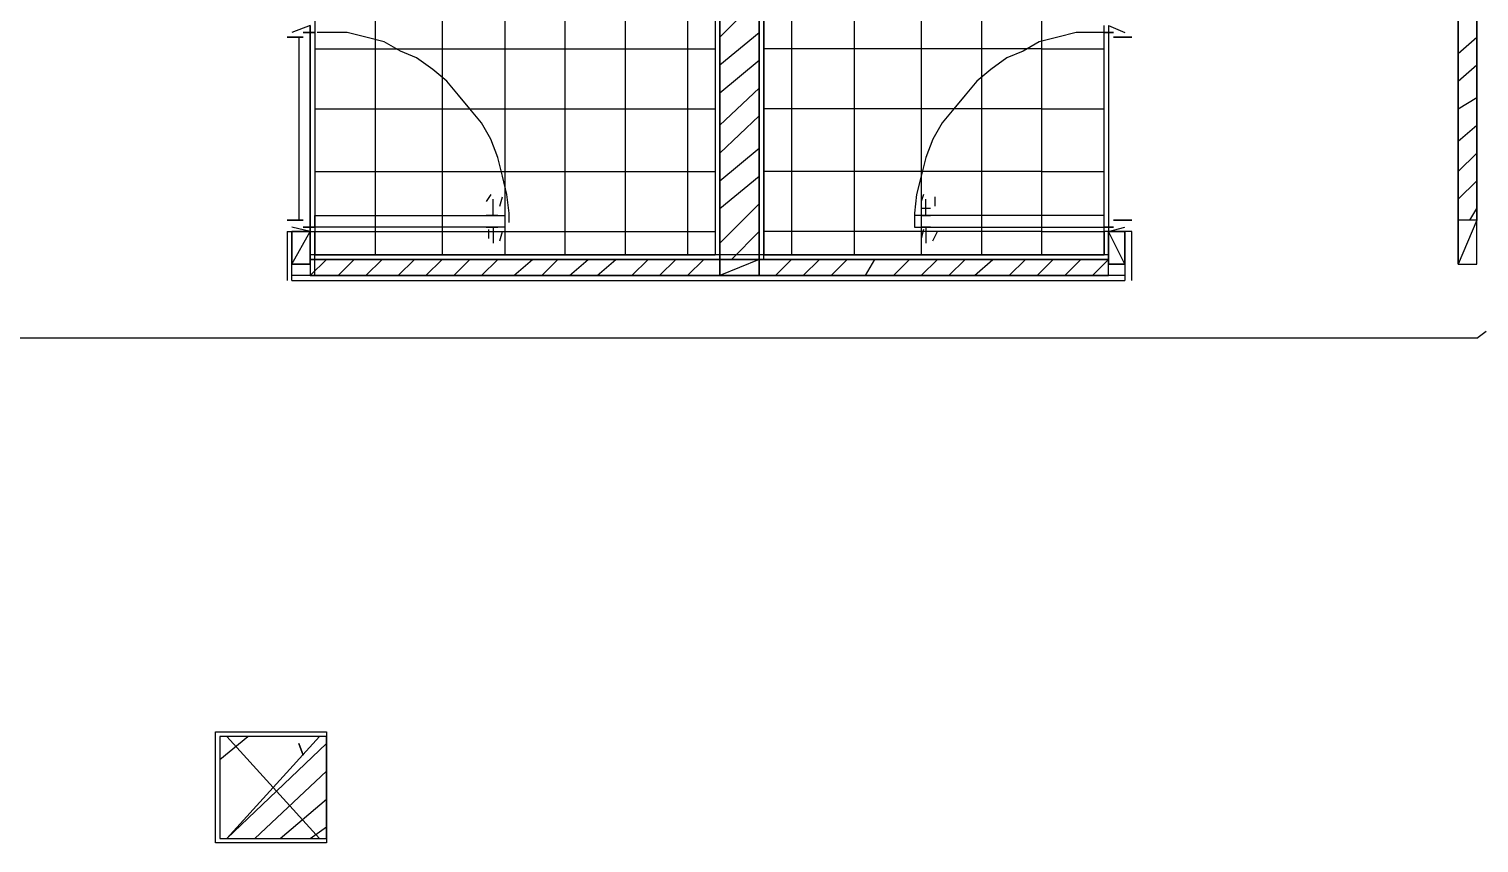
# Model space of a CAD drawing. Header units: millimetres. Extents: x 5 to 415, y 48 to 251.
# Drawn here: x 366.16 to 377.21, y 224.54 to 230.74 of the extents above; entities that cross this region are included whole.
import ezdxf

# ---------------------------------------------------------------- set-up
doc = ezdxf.new("R2010")
doc.units = ezdxf.units.MM
doc.layers.add('P', color=7, linetype='Continuous')

msp = doc.modelspace()

# ---------------------------------------------------------------- linework, layer by layer
at = {"layer": 'P'}
for points in [[(368.794, 237.155), (368.794, 229.023)], [(369.305, 237.155), (369.305, 229.023)], [(369.782, 237.155), (369.782, 229.023)], [(370.24, 237.155), (370.24, 229.023)], [(371.387, 237.155), (371.387, 229.023)], [(371.422, 229.023), (371.422, 237.155)], [(371.757, 229.023), (371.757, 237.155)], [(371.757, 237.155), (371.757, 229.023)], [(372.957, 237.155), (372.957, 229.023)], [(373.415, 237.155), (373.415, 229.023)], [(377.19, 237.155), (377.19, 229.288)], [(371.422, 228.988), (371.422, 236.696)], [(371.422, 236.696), (371.422, 228.988)], [(371.722, 236.696), (371.722, 228.988)], [(371.757, 228.988), (371.757, 236.696)], [(373.874, 236.608), (373.874, 229.023)], [(368.335, 233.892), (368.335, 229.023)], [(370.699, 232.974), (370.699, 229.023)], [(371.175, 232.974), (371.175, 229.023)], [(371.969, 232.974), (371.969, 229.023)], [(372.445, 232.974), (372.445, 229.023)], [(371.422, 232.675), (371.422, 228.988)], [(371.722, 228.988), (371.722, 232.675)], [(368.335, 231.069), (368.335, 229.023)], [(371.422, 230.681), (371.722, 230.981)], [(377.049, 228.953), (377.049, 230.893)], [(377.049, 230.893), (377.049, 228.953)], [(368.3, 230.77), (368.159, 230.717)], [(368.3, 229.2), (368.3, 230.77)], [(368.3, 230.77), (368.3, 229.2)], [(368.335, 230.77), (368.335, 229.2)], [(374.35, 229.2), (374.35, 230.77)], [(374.385, 230.77), (374.385, 229.2)], [(374.385, 230.77), (374.509, 230.717)], [(377.049, 230.805), (377.049, 228.953)], [(377.19, 229.288), (377.19, 230.805)], [(368.247, 230.681), (368.124, 230.681)], [(368.124, 230.681), (368.247, 230.681)], [(368.212, 230.681), (368.212, 229.288)], [(368.335, 230.717), (368.247, 230.717)], [(368.247, 230.717), (368.335, 230.717)], [(368.423, 230.717), (368.353, 230.717)], [(368.582, 230.717), (368.423, 230.717)], [(368.723, 230.681), (368.582, 230.717)], [(368.864, 230.646), (368.723, 230.681)], [(368.988, 230.576), (368.864, 230.646)], [(371.422, 230.47), (371.722, 230.717)], [(373.856, 230.646), (373.733, 230.576)], [(373.997, 230.681), (373.856, 230.646)], [(374.138, 230.717), (373.997, 230.681)], [(374.297, 230.717), (374.138, 230.717)], [(374.368, 230.717), (374.297, 230.717)], [(374.35, 230.717), (374.421, 230.717)], [(374.421, 230.717), (374.35, 230.717)], [(374.421, 230.681), (374.562, 230.681)], [(374.562, 230.681), (374.421, 230.681)], [(377.049, 230.558), (377.19, 230.681)], [(368.335, 230.593), (369.27, 230.593)], [(369.111, 230.523), (368.988, 230.576)], [(369.27, 230.593), (371.387, 230.593)], [(373.874, 230.593), (371.757, 230.593)], [(373.733, 230.576), (373.609, 230.523)], [(373.874, 230.593), (374.35, 230.593)], [(369.235, 230.434), (369.111, 230.523)], [(369.341, 230.346), (369.235, 230.434)], [(371.422, 230.258), (371.722, 230.505)], [(373.486, 230.434), (373.38, 230.346)], [(373.609, 230.523), (373.486, 230.434)], [(377.049, 230.346), (377.19, 230.47)], [(369.429, 230.24), (369.341, 230.346)], [(373.38, 230.346), (373.292, 230.24)], [(369.517, 230.135), (369.429, 230.24)], [(371.422, 230.011), (371.722, 230.293)], [(373.292, 230.24), (373.204, 230.135)], [(377.049, 230.135), (377.19, 230.223)], [(368.335, 230.135), (369.27, 230.135)], [(369.27, 230.135), (371.387, 230.135)], [(369.605, 230.029), (369.517, 230.135)], [(371.422, 229.799), (371.722, 230.082)], [(373.874, 230.135), (371.757, 230.135)], [(373.204, 230.135), (373.115, 230.029)], [(373.874, 230.135), (374.35, 230.135)], [(369.676, 229.905), (369.605, 230.029)], [(373.115, 230.029), (373.045, 229.905)], [(377.049, 229.888), (377.19, 230.011)], [(369.729, 229.764), (369.676, 229.905)], [(373.045, 229.905), (372.992, 229.764)], [(369.764, 229.623), (369.729, 229.764)], [(371.422, 229.588), (371.722, 229.835)], [(372.992, 229.764), (372.957, 229.623)], [(377.049, 229.658), (377.19, 229.799)], [(368.335, 229.658), (369.27, 229.658)], [(369.27, 229.658), (371.387, 229.658)], [(373.874, 229.658), (371.757, 229.658)], [(373.874, 229.658), (374.35, 229.658)], [(369.799, 229.482), (369.764, 229.623)], [(371.422, 229.376), (371.722, 229.623)], [(372.957, 229.623), (372.921, 229.482)], [(377.049, 229.447), (377.19, 229.588)], [(369.676, 229.482), (369.641, 229.429)], [(369.693, 229.323), (369.693, 229.447)], [(369.746, 229.394), (369.764, 229.464)], [(369.817, 229.341), (369.799, 229.482)], [(372.921, 229.482), (372.904, 229.341)], [(372.974, 229.482), (372.957, 229.429)], [(372.992, 229.323), (372.992, 229.447)], [(373.063, 229.394), (373.063, 229.464)], [(368.335, 229.323), (369.782, 229.323)], [(368.335, 229.235), (368.335, 229.323)], [(369.641, 229.323), (369.729, 229.323)], [(369.729, 229.323), (369.641, 229.323)], [(369.782, 229.323), (369.782, 229.235)], [(369.817, 229.27), (369.817, 229.341)], [(371.422, 229.112), (371.722, 229.411)], [(372.904, 229.341), (372.904, 229.27)], [(374.35, 229.323), (372.904, 229.323)], [(372.904, 229.323), (372.904, 229.235)], [(373.027, 229.376), (372.957, 229.376)], [(373.027, 229.376), (372.957, 229.376)], [(373.027, 229.323), (372.957, 229.323)], [(372.957, 229.323), (373.027, 229.323)], [(374.35, 229.235), (374.35, 229.323)], [(377.137, 229.288), (377.19, 229.376)], [(368.247, 229.288), (368.124, 229.288)], [(368.124, 229.288), (368.247, 229.288)], [(368.124, 229.2), (368.335, 229.2)], [(368.124, 229.2), (368.3, 229.2)], [(368.124, 229.2), (368.124, 228.829)], [(368.3, 229.2), (368.159, 229.235)], [(368.159, 228.953), (368.159, 229.2)], [(368.159, 229.2), (368.3, 229.2)], [(368.159, 228.953), (368.3, 229.2)], [(368.3, 229.2), (368.159, 229.2)], [(368.159, 229.2), (368.159, 228.953)], [(368.3, 229.2), (368.159, 229.2)], [(368.159, 228.953), (368.159, 229.2)], [(368.159, 228.829), (368.159, 229.2)], [(368.335, 229.235), (368.247, 229.235)], [(368.247, 229.235), (368.335, 229.235)], [(368.3, 229.2), (368.3, 228.953)], [(368.3, 228.953), (368.3, 229.2)], [(368.3, 229.2), (368.3, 228.953)], [(368.3, 229.2), (368.3, 228.865)], [(369.782, 229.235), (368.335, 229.235)], [(368.335, 229.2), (369.27, 229.2)], [(368.335, 228.865), (368.335, 229.2)], [(369.27, 229.2), (371.387, 229.2)], [(369.641, 229.235), (369.729, 229.235)], [(369.729, 229.235), (369.641, 229.235)], [(369.658, 229.217), (369.658, 229.147)], [(369.693, 229.235), (369.693, 229.112)], [(369.746, 229.129), (369.764, 229.2)], [(371.51, 228.988), (371.722, 229.2)], [(373.874, 229.2), (371.757, 229.2)], [(372.904, 229.235), (374.35, 229.235)], [(373.027, 229.235), (372.957, 229.235)], [(372.957, 229.235), (373.027, 229.235)], [(373.027, 229.235), (372.957, 229.235)], [(372.974, 229.217), (372.957, 229.147)], [(373.027, 229.2), (372.957, 229.2)], [(372.992, 229.235), (372.992, 229.112)], [(373.045, 229.129), (373.08, 229.2)], [(373.874, 229.2), (374.35, 229.2)], [(374.35, 229.235), (374.421, 229.235)], [(374.421, 229.235), (374.35, 229.235)], [(374.562, 229.2), (374.35, 229.2)], [(374.35, 229.2), (374.35, 229.023)], [(374.35, 229.023), (374.35, 229.2)], [(374.385, 229.2), (374.509, 229.235)], [(374.385, 229.2), (374.385, 228.953)], [(374.509, 229.2), (374.385, 229.2)], [(374.509, 228.953), (374.385, 229.2)], [(374.385, 229.2), (374.509, 229.2)], [(374.385, 228.953), (374.385, 229.2)], [(374.385, 229.2), (374.509, 229.2)], [(374.562, 229.2), (374.385, 229.2)], [(374.421, 229.288), (374.562, 229.288)], [(374.562, 229.288), (374.421, 229.288)], [(374.509, 228.953), (374.509, 229.2)], [(374.509, 229.2), (374.509, 228.953)], [(374.509, 228.953), (374.509, 229.2)], [(374.509, 229.2), (374.509, 228.829)], [(374.562, 228.829), (374.562, 229.2)], [(377.19, 229.288), (377.049, 228.953)], [(377.19, 229.288), (377.049, 229.288)], [(377.049, 229.288), (377.049, 228.953)], [(377.19, 228.953), (377.19, 229.288)], [(374.385, 229.023), (368.3, 229.023)], [(368.3, 228.988), (374.385, 228.988)], [(368.3, 228.865), (368.423, 228.988)], [(371.422, 228.988), (368.3, 228.988)], [(368.3, 228.988), (368.3, 228.865)], [(368.335, 229.023), (371.387, 229.023)], [(368.512, 228.865), (368.635, 228.988)], [(368.723, 228.865), (368.847, 228.988)], [(368.97, 228.865), (369.094, 228.988)], [(369.182, 228.865), (369.305, 228.988)], [(369.394, 228.865), (369.517, 228.988)], [(369.605, 228.865), (369.729, 228.988)], [(369.852, 228.865), (369.993, 228.988)], [(370.064, 228.865), (370.187, 228.988)], [(370.276, 228.865), (370.417, 228.988)], [(370.487, 228.865), (370.628, 228.988)], [(370.752, 228.865), (370.875, 228.988)], [(370.963, 228.865), (371.087, 228.988)], [(371.175, 228.865), (371.299, 228.988)], [(371.422, 228.865), (371.422, 228.988)], [(371.722, 228.988), (371.422, 228.865)], [(371.422, 228.865), (371.422, 228.988)], [(371.422, 228.988), (371.722, 228.988)], [(371.722, 228.988), (371.422, 228.988)], [(371.422, 228.988), (371.422, 228.865)], [(371.422, 228.988), (371.722, 228.988)], [(374.385, 228.988), (371.722, 228.988)], [(371.722, 228.988), (371.722, 228.865)], [(371.722, 228.988), (371.722, 228.865)], [(371.722, 228.865), (371.722, 228.988)], [(371.757, 229.023), (374.35, 229.023)], [(371.845, 228.865), (371.969, 228.988)], [(372.057, 228.865), (372.181, 228.988)], [(372.269, 228.865), (372.392, 228.988)], [(372.533, 228.865), (372.604, 228.988)], [(372.745, 228.865), (372.868, 228.988)], [(372.957, 228.865), (373.08, 228.988)], [(373.168, 228.865), (373.292, 228.988)], [(373.362, 228.865), (373.503, 228.988)], [(373.627, 228.865), (373.75, 228.988)], [(373.839, 228.865), (373.962, 228.988)], [(374.05, 228.865), (374.174, 228.988)], [(374.262, 228.865), (374.385, 228.988)], [(374.385, 228.865), (374.385, 228.988)], [(368.3, 228.953), (368.159, 228.953)], [(368.159, 228.953), (368.3, 228.953)], [(368.3, 228.953), (368.159, 228.953)], [(374.385, 228.953), (374.509, 228.953)], [(374.509, 228.953), (374.385, 228.953)], [(377.049, 228.953), (377.19, 228.953)], [(374.509, 228.865), (368.159, 228.865)], [(368.159, 228.829), (374.509, 228.829)], [(368.3, 228.865), (371.422, 228.865)], [(371.722, 228.865), (371.422, 228.865)], [(371.422, 228.865), (371.722, 228.865)], [(371.722, 228.865), (374.385, 228.865)], [(377.19, 228.388), (377.261, 228.441)], [(377.19, 228.388), (366.042, 228.388)], [(367.577, 224.543), (367.577, 225.39)], [(367.577, 225.39), (368.423, 225.39)], [(367.612, 225.178), (367.824, 225.354)], [(368.423, 225.354), (367.612, 225.354)], [(367.612, 225.354), (367.612, 224.578)], [(368.371, 224.578), (367.665, 225.354)], [(367.665, 224.578), (368.371, 225.354)], [(368.423, 225.39), (368.423, 224.543)], [(368.423, 224.578), (368.423, 225.354)], [(367.665, 224.578), (368.423, 225.302)], [(368.212, 225.302), (368.247, 225.213)], [(368.247, 225.213), (368.212, 225.302)], [(367.877, 224.578), (368.423, 225.09)], [(368.071, 224.578), (368.423, 224.878)], [(368.3, 224.578), (368.423, 224.667)], [(367.612, 224.578), (368.423, 224.578)], [(368.423, 224.543), (367.577, 224.543)]]:
    msp.add_lwpolyline(points, dxfattribs=at)

doc.saveas('drawing.dxf')
